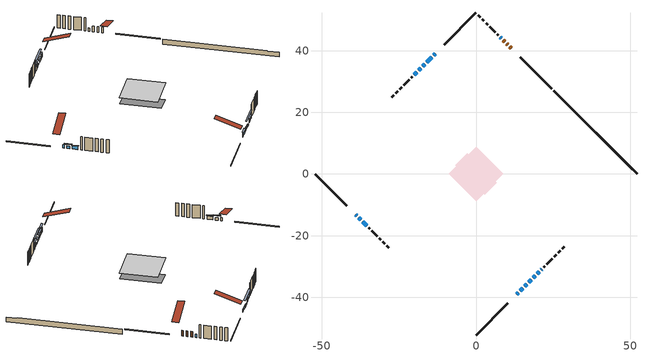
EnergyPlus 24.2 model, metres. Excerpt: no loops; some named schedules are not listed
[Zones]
conditioned space
 floor adiabatic (AdiabaticFloorConstruction): -8.9,0 0,8.9 8.9,0 0,-8.9 z2.85
 floor foundation (Slab1 construction): -6.75,2.91 -2.91,6.75 6.75,-2.91 2.91,-6.75 z-1.42
 wall outside (RimJoist1 construction): 0,-52.26 10.26,-41.99 / -52.26,0 -41.99,-10.26 / 0,52.26 -10.26,41.99 / 24.58,27.67 14.32,37.93 z0.41:0.71
 wall outside (AdiabaticWallConstruction 1): 11.39,40.86 10.99,41.27 / 10.33,41.92 9.93,42.33 / 9.27,42.98 8.87,43.39 z0.41:2.44
 wall outside (AdiabaticWallConstruction): -39.06,-13.19 -38.76,-13.49 / -36.81,-15.45 -35.51,-16.74 / 21.1,-31.15 21.4,-30.85 / 8.21,44.04 7.92,44.34 z0.41:1.63; 13.19,-39.06 13.73,-38.52 z0.41:2.04; -13.19,39.06 -13.73,38.52 / 15.85,-36.4 16.39,-35.86 z0.41:1.55; -14.39,37.87 -16.01,36.25 / 14.39,-37.87 15.2,-37.06 / 17.05,-35.21 17.86,-34.4 z0.41:1.12; -16.66,35.59 -17.31,34.94 / 18.51,-33.74 19.16,-33.09 z0.41:0.72; -17.97,34.29 -18.6,33.66 z0.41:1.81; -19.25,33 -20.12,32.14 z0.41:1.93; 19.82,-32.44 20.45,-31.81 z0.41:1.76; -38.11,-14.15 -37.46,-14.79 z0.41:1.33
 wall outside (Wall1 construction): 22.06,-30.2 22.37,-29.88 / -34.86,-17.4 -34.54,-17.71 / -20.77,31.48 -21.09,31.17 / 7.26,44.99 6.95,45.31 z0.41:5.29
 wall outside (Wall2 construction): 23.03,-29.23 24.8,-27.46 / -33.88,-18.37 -32.12,-20.14 / -21.74,30.51 -23.51,28.75 / 6.29,45.96 4.52,47.73 z0.41:5.29
 wall outside (Wall3 construction): 25.45,-26.8 26.07,-26.19 / -31.46,-20.79 -30.85,-21.41 / -24.17,28.09 -24.78,27.47 / 3.87,48.39 3.25,49 z0.41:5.29
 wall outside (Wall4 construction): 26.72,-25.53 27.32,-24.94 / -30.19,-22.07 -29.59,-22.66 / -25.44,26.82 -26.03,26.22 / 2.6,49.66 2,50.26 z0.41:5.29
 wall outside (Wall5 construction): 27.98,-24.28 28.66,-23.59 / -28.94,-23.32 -28.25,-24 / -26.69,25.57 -27.38,24.88 / 1.34,50.91 0.66,51.6 z0.41:5.29
 wall foundation (FoundationWall1 construction): 25.24,27.01,-1.42 25.24,27.01,0.41 49.55,2.7,0.41 49.55,2.7,0.26 52.26,0,0.26 52.26,0,-1.42
 window (WindowConstruction 11): -39.06,-13.19 -38.77,-13.49 z0.41:1.63
 window (WindowConstruction 5): 13.19,-39.06 13.73,-38.52 z0.41:2.03
 window (WindowConstruction 6): -13.19,39.06 -13.73,38.52 z0.41:1.55
 window (WindowConstruction 7): -14.39,37.87 -16.01,36.25 z0.41:1.12
 window (WindowConstruction 8): 14.39,-37.87 15.2,-37.06 z0.41:1.12
 window (WindowConstruction 9): 15.85,-36.4 16.39,-35.86 z0.41:1.55
 window (WindowConstruction 10): 17.05,-35.2 17.86,-34.4 z0.41:1.12
 window (WindowConstruction 14): -16.66,35.59 -17.31,34.95 z0.41:0.71
 window (WindowConstruction 15): 18.52,-33.74 19.16,-33.09 z0.41:0.71
 window (WindowConstruction): -17.97,34.29 -18.6,33.66 z0.41:1.81
 window (WindowConstruction 1): -19.25,33 -20.11,32.14 z0.41:1.93
 window (WindowConstruction 2): 19.82,-32.44 20.45,-31.81 z0.41:1.76
 window (WindowConstruction 3): -38.11,-14.15 -37.46,-14.79 z0.41:1.32
 window (WindowConstruction 4): -36.81,-15.45 -35.51,-16.74 z0.41:1.63
 window (WindowConstruction 12): 21.11,-31.15 21.4,-30.85 z0.41:1.63
 window (WindowConstruction 13): 8.21,44.04 7.92,44.34 z0.41:1.63
 door (Door): 11.39,40.86 10.99,41.27 z0.41:2.44
 door (Door 1): 10.33,41.92 9.93,42.33 z0.41:2.44
 door (Door 2): 9.27,42.98 8.87,43.38 z0.41:2.44
 ceiling adiabatic (AdiabaticFloorConstruction): 0,-8.9 8.9,0 0,8.9 -8.9,0 z2.85
 roof outside (Roof1 construction): 12.54,-39.72,5.29 6.41,-33.59,8.18 4.79,-35.21,8.18 10.92,-41.33,5.29; -39.72,-12.54,5.29 -33.59,-6.41,8.18 -35.21,-4.79,8.18 -41.33,-10.92,5.29; -12.54,39.72,5.29 -6.41,33.59,8.18 -4.79,35.21,8.18 -10.92,41.33,5.29; 12.05,40.21,5.29 5.92,34.08,8.18 7.53,32.46,8.18 13.66,38.59,5.29
shading: 14.31,-37.95 12.62,-39.64 12.91,-39.93 14.6,-38.24 z2.85; -13.87,38.38 -13.05,39.2 -13.34,39.5 -14.17,38.67 z1.75; -16.15,36.11 -14.25,38.01 -14.54,38.3 -16.44,36.4 z1.32; 15.77,-36.48 13.82,-38.44 14.11,-38.73 16.06,-36.78 z1.93; 16.54,-35.72 15.71,-36.54 16,-36.83 16.83,-36.01 z1.75; 18,-34.25 16.91,-35.35 17.2,-35.64 18.29,-34.55 z1.32; -19.61,32.65 -14.37,37.89 -14.66,38.18 -19.9,32.94 z3.96; 21.46,-30.8 16.22,-36.04 16.51,-36.33 21.75,-31.09 z3.96; -19.17,33.09 -17.39,34.86 -17.68,35.15 -19.46,33.38 z2.62; -20.69,31.57 -18.68,33.58 -18.97,33.87 -20.98,31.86 z2.74; 21.02,-31.23 19.25,-33.01 19.54,-33.3 21.31,-31.52 z2.57; -36.89,-15.37 -38.68,-13.57 -38.97,-13.86 -37.18,-15.66 z2.14; -35.37,-16.88 -36.95,-15.31 -37.24,-15.6 -35.66,-17.18 z1.83
[Building]
Building 1: Terrain=Suburbs
[Site:Location]
London AP_ON: Latitude {deg}=43.03; Longitude {deg}=-81.15; Time Zone {hr}=-5; Elevation {m}=278; Keep Site Location Information=Yes
[Site:GroundTemperature:Shallow]
3.98693, 1.93205, 1.76749, 2.74264, 6.6573, 10.5537, 13.9317, 16.0716, 16.2534, 14.513, 11.2211, 7.44421
[Site:WaterMainsTemperature]
Calculation Method=Schedule; Temperature Schedule=mains temperature schedule
[Material] Roughness=Rough; Thermal Absorptance=0.9
Name | Thickness {m} | Conductivity {W/m-K} | Density {kg/m3} | Specific Heat {J/kg-K} | Solar Absorptance | Visible Absorptance
asphalt or fiberglass shingles | 0.00635 | 0.162714 | 1121.4 | 1465.45 | 0.4 | 0.4
concrete 4.0 in. | 0.1016 | 1.803125 | 2242.8 | 837.4 | 0.7 | 0.7
concrete 8.0 in. | 0.2032 | 1.803125 | 2242.8 | 837.4 | 0.7 | 0.7
door material | 0.04445 | 0.188738 | 512.64 | 1214.23 | 0.7 | 0.7
door material 1 | 0.04445 | 0.053851 | 512.64 | 1214.23 | 0.7 | 0.7
floor covering | 0.0127 | 0.0433444 | 54.468 | 1339.84 | 0.6 | 0.6
floor rigid ins; wall rigid ins | 0.512978 | 0.029427 | 32.04 | 1214.23 | 0.7 | 0.7
floor stud and cavity | 0.1397 | 1.75129 | 37.0049 | 1207.88 | 0.7 | 0.7
furniture material conditioned space 1 | 0.1524 | 0.115458 | 640.8 | 1214.23 | 0.6 | 0.6
gypsum board | 0.0127 | 0.160291 | 801 | 837.4 | 0.6 | 0.6
gypsum board 1 | 0.00254 | 0.160291 | 801 | 837.4 | 0.6 | 0.6
interior horizontal ins | 0.00025908 | 0.029427 | 32.04 | 1214.23 | 0.7 | 0.7
osb sheathing 0.5 in. | 0.0127 | 0.115458 | 512.64 | 1214.23 | 0.7 | 0.7
osb sheathing 0.75 in. | 0.01905 | 0.115458 | 512.64 | 1214.23 | 0.7 | 0.7
rim joist stud and cavity | 0.0508 | 0.194335 | 50.32683 | 1063.81 | 0.6 | 0.6
roof stud and cavity | 0.0889 | 3.8783 | 78.34581 | 1123.46 | 0.7 | 0.7
wall stud and cavity | 0.0889 | 0.21194 | 50.32683 | 1063.81 | 0.7 | 0.7
wall stud and cavity 1 | 0.0889 | 0.213734 | 50.32683 | 1063.81 | 0.7 | 0.7
wall stud and cavity 2 | 0.0889 | 0.283294 | 50.32683 | 1063.81 | 0.7 | 0.7
wall stud and cavity 3 | 0.0889 | 0.296608 | 50.32683 | 1063.81 | 0.7 | 0.7
wall stud and cavity 4 | 0.0889 | 0.202585 | 50.32683 | 1063.81 | 0.7 | 0.7
wall stud and cavity 5 | 0.0889 | 0.380278 | 52.3479 | 1209.89 | 0.7 | 0.7
wall stud and cavity 6 | 0.0889 | 0.391764 | 83.0341 | 1211.67 | 0.7 | 0.7
wood siding | 0.00254 | 0.102417 | 544.68 | 1172.36 | 0.84 | 0.84
wood siding 1; wood siding 2; wood siding 3 | 0.0254 | 0.102417 | 544.68 | 1172.36 | 0.7 | 0.7
[WindowMaterial:SimpleGlazingSystem]
Name | U-Factor {W/m2-K} | Solar Heat Gain Coefficient
WindowMaterial | 2.09745 | 0.37
WindowMaterial 1 | 2.19795 | 0.34
WindowMaterial 2 | 2.10824 | 0.37
WindowMaterial 3 | 2.245649 | 0.34
WindowMaterial 4 | 1.94983 | 0.4
WindowMaterial 5 | 2.10313 | 0.36
WindowMaterial 6 | 2.20193 | 0.34
WindowMaterial 7 | 2.2218 | 0.34
WindowMaterial 8 | 2.02477 | 0.4
WindowMaterial 9 | 7.824284 | 0.52
[Construction]
AdiabaticFloorConstruction: floor stud and cavity, floor rigid ins, osb sheathing 0.75 in., floor covering
AdiabaticWallConstruction: wood siding 2, wall rigid ins, wall stud and cavity 5, gypsum board
AdiabaticWallConstruction 1: wood siding 3, wall rigid ins, wall stud and cavity 5, gypsum board
Door; Door 2: door material
Door 1: door material 1
FoundationWall1 construction: concrete 8.0 in.
furniture construction conditioned space 1: furniture material conditioned space 1
PartitionWallConstruction: gypsum board, wall stud and cavity 6, gypsum board
RimJoist1 construction: wood siding 1, rim joist stud and cavity
Roof1 construction: asphalt or fiberglass shingles, osb sheathing 0.5 in., roof stud and cavity, gypsum board
Slab1 construction: concrete 4.0 in.
Wall1 construction: wood siding, wall stud and cavity, gypsum board 1
Wall2 construction: wood siding, wall stud and cavity 1, gypsum board 1
Wall3 construction: wood siding, wall stud and cavity 2, gypsum board 1
Wall4 construction: wood siding, wall stud and cavity 3, gypsum board 1
Wall5 construction: wood siding, wall stud and cavity 4, gypsum board 1
WindowConstruction: WindowMaterial
WindowConstruction 1: WindowMaterial 1
WindowConstruction 10; WindowConstruction 7; WindowConstruction 8: WindowMaterial 7
WindowConstruction 11; WindowConstruction 12; WindowConstruction 13: WindowMaterial 8
WindowConstruction 14; WindowConstruction 15: WindowMaterial 9
WindowConstruction 2: WindowMaterial 2
WindowConstruction 3: WindowMaterial 3
WindowConstruction 4: WindowMaterial 4
WindowConstruction 5: WindowMaterial 5
WindowConstruction 6; WindowConstruction 9: WindowMaterial 6
[Zone]
conditioned space: Multiplier=1; Volume {m3}=450.1; Part of Total Floor Area=Yes
[Space]
conditioned space 1: Zone=conditioned space; Volume {m3}=450.1
[SurfaceProperty:ExposedFoundationPerimeter]
Slab1: Exposed Perimeter Calculation Method=TotalExposedPerimeter; Total Exposed Perimeter {m}=38.203
[InternalMass] Zone or ZoneList=conditioned space; Space or SpaceList=conditioned space 1
Name | Construction | Surface Area {m2}
furniture mass conditioned space 1 | furniture construction conditioned space 1 | 93.0799
partition wall mass | PartitionWallConstruction | 232.7
[Lights]
interior lighting: Zone or ZoneList or Space or SpaceList=conditioned space 1; Schedule=interior lighting schedule; Design Level Calculation Method=LightingLevel; Lighting Level {W}=343.2; Return Air Fraction=0; Fraction Radiant=0.6; Fraction Visible=0.2; Fraction Replaceable=1
[People]
occupants: Zone or ZoneList or Space or SpaceList=conditioned space 1; Number of People Schedule=occupants schedule; Number of People Calculation Method=People; Number of People=3; Fraction Radiant=0.314171; Sensible Heat Fraction=0.56303; Activity Level Schedule=occupants activity schedule; Carbon Dioxide Generation Rate {m3/s-W}=0; Enable ASHRAE 55 Comfort Warnings=No; Mean Radiant Temperature Calculation Type=EnclosureAveraged
[ElectricEquipment] Zone or ZoneList or Space or SpaceList=conditioned space 1; Design Level Calculation Method=EquipmentLevel
Name | Schedule | Design Level {W} | Fraction Latent | Fraction Radiant | Fraction Lost
clothes dryer | clothes dryer schedule | 140.772 | 0.015 | 0.081 | 0.85
clothes washer | clothes washer schedule | 32.1985 | 0.03 | 0.162 | 0.7
cooking range | cooking range schedule | 215.147 | 0.08 | 0.432 | 0.2
dishwasher | dishwasher schedule | 66.8632 | 0.3 | 0.18 | 0.4
fridge | fridge schedule | 72.9452 | 0 | 0.6 | 0
mech vent bath fan 0 | mech vent bath fan 0 schedule | 50.2 | 0 | 0 | 1
mech vent house fan | mech vent house fan schedule | 0 | 0 | 0 | 1
mech vent house fan cfis | mech vent house fan cfis schedule | 0 | 0 | 0 | 0
misc plug loads | misc plug loads schedule | 494.7 | 0.045 | 0.513 | 0.1
whole house fan | Always On Discrete | 0 | 0 | 0 | 1
[OtherEquipment] Zone or ZoneList or Space or SpaceList=conditioned space 1; Design Level Calculation Method=EquipmentLevel
Name | Fuel Type | Schedule | Design Level {W} | Fraction Latent | Fraction Radiant | Fraction Lost
clothes dryer 1 | Electricity | clothes dryer schedule | 0 | 0.015 | 0.081 | 0.85
cooking range 1 | Electricity | cooking range schedule | 0 | 0.08 | 0.432 | 0.2
general water use latent | None | general water use schedule | 62.594 | 1 | 0 | 0
general water use sensible | None | general water use schedule | -61.6891 | 0 | 0.6 | 0
mech vent house fan latent load | None | Always On Discrete | 0 | 1 | 0 | 0
mech vent house fan sensible load | None | Always On Discrete | 0 | 0 | 0 | 0
water heater energy adjustment1 | Electricity | Always On Discrete | 0.01 | 0 | 0 | 1
[ZoneInfiltration:DesignFlowRate] Zone or ZoneList or Space or SpaceList=conditioned space 1; Schedule=Always On Discrete; Design Flow Rate Calculation Method=Flow/Zone; Design Flow Rate {m3/s}=0
infil flow; natural vent flow; whole house fan flow
[Foundation:Kiva]
Foundation Kiva 1: Initial Indoor Air Temperature {C}=18; Interior Horizontal Insulation Material=interior horizontal ins; Interior Horizontal Insulation Depth {m}=0; Interior Horizontal Insulation Width {m}=0.599999; Wall Height Above Grade {m}=0.409986; Wall Depth Below Slab {m}=0.2032
[Foundation:Kiva:Settings]
Soil Conductivity {W/m-K}=0.849921; Soil Density {kg/m3}=1842.3; Soil Specific Heat {J/kg-K}=418.7; Ground Solar Absorptivity=0.9; Ground Thermal Absorptivity=0.9; Ground Surface Roughness {m}=0.03; Far-Field Width {m}=40; Deep-Ground Boundary Condition=ZeroFlux; Deep-Ground Depth {m}=40; Minimum Cell Dimension {m}=0.2; Maximum Cell Growth Coefficient=3; Simulation Timestep=Timestep
[Exterior:Lights]
exterior lighting: Schedule=exterior lighting schedule; Design Level {W}=75.6
[Schedule:Week:Daily]
interior lighting schedule Week Rule - Jan1-Jan27: interior lighting schedule day, interior lighting schedule day, interior lighting schedule day, interior lighting schedule day, interior lighting schedule day, interior lighting schedule day, interior lighting schedule day, interior lighting schedule default day, interior lighting schedule default day, interior lighting schedule default day, interior lighting schedule default day, interior lighting schedule default day
interior lighting schedule Week Rule - Jan28-Feb3: interior lighting schedule day, interior lighting schedule day, interior lighting schedule day, interior lighting schedule day, interior lighting schedule day 1, interior lighting schedule day 1, interior lighting schedule day 1, interior lighting schedule default day, interior lighting schedule default day, interior lighting schedule default day, interior lighting schedule default day, interior lighting schedule default day
interior lighting schedule Week Rule - Feb4-Feb24: interior lighting schedule day 1, interior lighting schedule day 1, interior lighting schedule day 1, interior lighting schedule day 1, interior lighting schedule day 1, interior lighting schedule day 1, interior lighting schedule day 1, interior lighting schedule default day, interior lighting schedule default day, interior lighting schedule default day, interior lighting schedule default day, interior lighting schedule default day
interior lighting schedule Week Rule - Feb25-Mar3: interior lighting schedule day 1, interior lighting schedule day 1, interior lighting schedule day 1, interior lighting schedule day 1, interior lighting schedule day 2, interior lighting schedule day 2, interior lighting schedule day 2, interior lighting schedule default day, interior lighting schedule default day, interior lighting schedule default day, interior lighting schedule default day, interior lighting schedule default day
interior lighting schedule Week Rule - Mar4-Mar31: interior lighting schedule day 2, interior lighting schedule day 2, interior lighting schedule day 2, interior lighting schedule day 2, interior lighting schedule day 2, interior lighting schedule day 2, interior lighting schedule day 2, interior lighting schedule default day, interior lighting schedule default day, interior lighting schedule default day, interior lighting schedule default day, interior lighting schedule default day
interior lighting schedule Week Rule - Apr1-Apr28: interior lighting schedule day 3, interior lighting schedule day 3, interior lighting schedule day 3, interior lighting schedule day 3, interior lighting schedule day 3, interior lighting schedule day 3, interior lighting schedule day 3, interior lighting schedule default day, interior lighting schedule default day, interior lighting schedule default day, interior lighting schedule default day, interior lighting schedule default day
interior lighting schedule Week Rule - Apr29-May5: interior lighting schedule day 3, interior lighting schedule day 3, interior lighting schedule day 4, interior lighting schedule day 4, interior lighting schedule day 4, interior lighting schedule day 4, interior lighting schedule day 4, interior lighting schedule default day, interior lighting schedule default day, interior lighting schedule default day, interior lighting schedule default day, interior lighting schedule default day
interior lighting schedule Week Rule - May6-May26: interior lighting schedule day 4, interior lighting schedule day 4, interior lighting schedule day 4, interior lighting schedule day 4, interior lighting schedule day 4, interior lighting schedule day 4, interior lighting schedule day 4, interior lighting schedule default day, interior lighting schedule default day, interior lighting schedule default day, interior lighting schedule default day, interior lighting schedule default day
interior lighting schedule Week Rule - May27-Jun2: interior lighting schedule day 4, interior lighting schedule day 4, interior lighting schedule day 4, interior lighting schedule day 4, interior lighting schedule day 4, interior lighting schedule day 5, interior lighting schedule day 5, interior lighting schedule default day, interior lighting schedule default day, interior lighting schedule default day, interior lighting schedule default day, interior lighting schedule default day
interior lighting schedule Week Rule - Jun3-Jun30: interior lighting schedule day 5, interior lighting schedule day 5, interior lighting schedule day 5, interior lighting schedule day 5, interior lighting schedule day 5, interior lighting schedule day 5, interior lighting schedule day 5, interior lighting schedule default day, interior lighting schedule default day, interior lighting schedule default day, interior lighting schedule default day, interior lighting schedule default day
interior lighting schedule Week Rule - Jul1-Jul28: interior lighting schedule day 6, interior lighting schedule day 6, interior lighting schedule day 6, interior lighting schedule day 6, interior lighting schedule day 6, interior lighting schedule day 6, interior lighting schedule day 6, interior lighting schedule default day, interior lighting schedule default day, interior lighting schedule default day, interior lighting schedule default day, interior lighting schedule default day
interior lighting schedule Week Rule - Jul29-Aug4: interior lighting schedule day 6, interior lighting schedule day 6, interior lighting schedule day 6, interior lighting schedule day 7, interior lighting schedule day 7, interior lighting schedule day 7, interior lighting schedule day 7, interior lighting schedule default day, interior lighting schedule default day, interior lighting schedule default day, interior lighting schedule default day, interior lighting schedule default day
interior lighting schedule Week Rule - Aug5-Aug25: interior lighting schedule day 7, interior lighting schedule day 7, interior lighting schedule day 7, interior lighting schedule day 7, interior lighting schedule day 7, interior lighting schedule day 7, interior lighting schedule day 7, interior lighting schedule default day, interior lighting schedule default day, interior lighting schedule default day, interior lighting schedule default day, interior lighting schedule default day
interior lighting schedule Week Rule - Aug26-Sep1: interior lighting schedule day 7, interior lighting schedule day 7, interior lighting schedule day 7, interior lighting schedule day 7, interior lighting schedule day 7, interior lighting schedule day 7, interior lighting schedule day 8, interior lighting schedule default day, interior lighting schedule default day, interior lighting schedule default day, interior lighting schedule default day, interior lighting schedule default day
interior lighting schedule Week Rule - Sep2-Sep29: interior lighting schedule day 8, interior lighting schedule day 8, interior lighting schedule day 8, interior lighting schedule day 8, interior lighting schedule day 8, interior lighting schedule day 8, interior lighting schedule day 8, interior lighting schedule default day, interior lighting schedule default day, interior lighting schedule default day, interior lighting schedule default day, interior lighting schedule default day
interior lighting schedule Week Rule - Sep30-Oct6: interior lighting schedule day 8, interior lighting schedule day 9, interior lighting schedule day 9, interior lighting schedule day 9, interior lighting schedule day 9, interior lighting schedule day 9, interior lighting schedule day 9, interior lighting schedule default day, interior lighting schedule default day, interior lighting schedule default day, interior lighting schedule default day, interior lighting schedule default day
interior lighting schedule Week Rule - Oct7-Oct27: interior lighting schedule day 9, interior lighting schedule day 9, interior lighting schedule day 9, interior lighting schedule day 9, interior lighting schedule day 9, interior lighting schedule day 9, interior lighting schedule day 9, interior lighting schedule default day, interior lighting schedule default day, interior lighting schedule default day, interior lighting schedule default day, interior lighting schedule default day
interior lighting schedule Week Rule - Oct28-Nov3: interior lighting schedule day 9, interior lighting schedule day 9, interior lighting schedule day 9, interior lighting schedule day 9, interior lighting schedule day 10, interior lighting schedule day 10, interior lighting schedule day 10, interior lighting schedule default day, interior lighting schedule default day, interior lighting schedule default day, interior lighting schedule default day, interior lighting schedule default day
interior lighting schedule Week Rule - Nov4-Nov24: interior lighting schedule day 10, interior lighting schedule day 10, interior lighting schedule day 10, interior lighting schedule day 10, interior lighting schedule day 10, interior lighting schedule day 10, interior lighting schedule day 10, interior lighting schedule default day, interior lighting schedule default day, interior lighting schedule default day, interior lighting schedule default day, interior lighting schedule default day
interior lighting schedule Week Rule - Nov25-Dec1: interior lighting schedule day 10, interior lighting schedule day 10, interior lighting schedule day 10, interior lighting schedule day 10, interior lighting schedule day 10, interior lighting schedule day 10, interior lighting schedule day 11, interior lighting schedule default day, interior lighting schedule default day, interior lighting schedule default day, interior lighting schedule default day, interior lighting schedule default day
interior lighting schedule Week Rule - Dec2-Dec31: interior lighting schedule day 11, interior lighting schedule day 11, interior lighting schedule day 11, interior lighting schedule day 11, interior lighting schedule day 11, interior lighting schedule day 11, interior lighting schedule day 11, interior lighting schedule default day, interior lighting schedule default day, interior lighting schedule default day, interior lighting schedule default day, interior lighting schedule default day
occupants schedule Week Rule - Jan1-Dec31: occupants schedule day, occupants schedule day, occupants schedule day, occupants schedule day, occupants schedule day, occupants schedule day, occupants schedule day, occupants schedule default day, occupants schedule default day, occupants schedule default day, occupants schedule default day, occupants schedule default day
clothes dryer schedule Week Rule - Jan1-Dec31: clothes dryer schedule day, clothes dryer schedule day, clothes dryer schedule day, clothes dryer schedule day, clothes dryer schedule day, clothes dryer schedule day, clothes dryer schedule day, clothes dryer schedule default day, clothes dryer schedule default day, clothes dryer schedule default day, clothes dryer schedule default day, clothes dryer schedule default day
clothes washer schedule Week Rule - Jan1-Dec31: clothes washer schedule day, clothes washer schedule day, clothes washer schedule day, clothes washer schedule day, clothes washer schedule day, clothes washer schedule day, clothes washer schedule day, clothes washer schedule default day, clothes washer schedule default day, clothes washer schedule default day, clothes washer schedule default day, clothes washer schedule default day
cooking range schedule Week Rule - Jan1-Dec31: cooking range schedule day, cooking range schedule day, cooking range schedule day, cooking range schedule day, cooking range schedule day, cooking range schedule day, cooking range schedule day, cooking range schedule default day, cooking range schedule default day, cooking range schedule default day, cooking range schedule default day, cooking range schedule default day
dishwasher schedule Week Rule - Jan1-Dec31: dishwasher schedule day, dishwasher schedule day, dishwasher schedule day, dishwasher schedule day, dishwasher schedule day, dishwasher schedule day, dishwasher schedule day, dishwasher schedule default day, dishwasher schedule default day, dishwasher schedule default day, dishwasher schedule default day, dishwasher schedule default day
mech vent bath fan 0 schedule Week Rule - Jan1-Dec31: mech vent bath fan 0 schedule day, mech vent bath fan 0 schedule day, mech vent bath fan 0 schedule day, mech vent bath fan 0 schedule day, mech vent bath fan 0 schedule day, mech vent bath fan 0 schedule day, mech vent bath fan 0 schedule day, mech vent bath fan 0 schedule default day, mech vent bath fan 0 schedule default day, mech vent bath fan 0 schedule default day, mech vent bath fan 0 schedule default day, mech vent bath fan 0 schedule default day
misc plug loads schedule Week Rule - Jan1-Dec31: misc plug loads schedule day, misc plug loads schedule day, misc plug loads schedule day, misc plug loads schedule day, misc plug loads schedule day, misc plug loads schedule day, misc plug loads schedule day, misc plug loads schedule default day, misc plug loads schedule default day, misc plug loads schedule default day, misc plug loads schedule default day, misc plug loads schedule default day
general water use schedule Week Rule - Jan1-Dec31: general water use schedule day, general water use schedule day, general water use schedule day, general water use schedule day, general water use schedule day, general water use schedule day, general water use schedule day, general water use schedule default day, general water use schedule default day, general water use schedule default day, general water use schedule default day, general water use schedule default day
exterior lighting schedule Week Rule - Jan1-Jan27: exterior lighting schedule day, exterior lighting schedule day, exterior lighting schedule day, exterior lighting schedule day, exterior lighting schedule day, exterior lighting schedule day, exterior lighting schedule day, exterior lighting schedule default day, exterior lighting schedule default day, exterior lighting schedule default day, exterior lighting schedule default day, exterior lighting schedule default day
exterior lighting schedule Week Rule - Jan28-Feb3: exterior lighting schedule day, exterior lighting schedule day, exterior lighting schedule day, exterior lighting schedule day, exterior lighting schedule day 1, exterior lighting schedule day 1, exterior lighting schedule day 1, exterior lighting schedule default day, exterior lighting schedule default day, exterior lighting schedule default day, exterior lighting schedule default day, exterior lighting schedule default day
exterior lighting schedule Week Rule - Feb4-Feb24: exterior lighting schedule day 1, exterior lighting schedule day 1, exterior lighting schedule day 1, exterior lighting schedule day 1, exterior lighting schedule day 1, exterior lighting schedule day 1, exterior lighting schedule day 1, exterior lighting schedule default day, exterior lighting schedule default day, exterior lighting schedule default day, exterior lighting schedule default day, exterior lighting schedule default day
exterior lighting schedule Week Rule - Feb25-Mar3: exterior lighting schedule day 1, exterior lighting schedule day 1, exterior lighting schedule day 1, exterior lighting schedule day 1, exterior lighting schedule day 2, exterior lighting schedule day 2, exterior lighting schedule day 2, exterior lighting schedule default day, exterior lighting schedule default day, exterior lighting schedule default day, exterior lighting schedule default day, exterior lighting schedule default day
exterior lighting schedule Week Rule - Mar4-Mar31: exterior lighting schedule day 2, exterior lighting schedule day 2, exterior lighting schedule day 2, exterior lighting schedule day 2, exterior lighting schedule day 2, exterior lighting schedule day 2, exterior lighting schedule day 2, exterior lighting schedule default day, exterior lighting schedule default day, exterior lighting schedule default day, exterior lighting schedule default day, exterior lighting schedule default day
exterior lighting schedule Week Rule - Apr1-Apr28: exterior lighting schedule day 3, exterior lighting schedule day 3, exterior lighting schedule day 3, exterior lighting schedule day 3, exterior lighting schedule day 3, exterior lighting schedule day 3, exterior lighting schedule day 3, exterior lighting schedule default day, exterior lighting schedule default day, exterior lighting schedule default day, exterior lighting schedule default day, exterior lighting schedule default day
exterior lighting schedule Week Rule - Apr29-May5: exterior lighting schedule day 3, exterior lighting schedule day 3, exterior lighting schedule day 4, exterior lighting schedule day 4, exterior lighting schedule day 4, exterior lighting schedule day 4, exterior lighting schedule day 4, exterior lighting schedule default day, exterior lighting schedule default day, exterior lighting schedule default day, exterior lighting schedule default day, exterior lighting schedule default day
exterior lighting schedule Week Rule - May6-May26: exterior lighting schedule day 4, exterior lighting schedule day 4, exterior lighting schedule day 4, exterior lighting schedule day 4, exterior lighting schedule day 4, exterior lighting schedule day 4, exterior lighting schedule day 4, exterior lighting schedule default day, exterior lighting schedule default day, exterior lighting schedule default day, exterior lighting schedule default day, exterior lighting schedule default day
exterior lighting schedule Week Rule - May27-Jun2: exterior lighting schedule day 4, exterior lighting schedule day 4, exterior lighting schedule day 4, exterior lighting schedule day 4, exterior lighting schedule day 4, exterior lighting schedule day 5, exterior lighting schedule day 5, exterior lighting schedule default day, exterior lighting schedule default day, exterior lighting schedule default day, exterior lighting schedule default day, exterior lighting schedule default day
exterior lighting schedule Week Rule - Jun3-Jun30: exterior lighting schedule day 5, exterior lighting schedule day 5, exterior lighting schedule day 5, exterior lighting schedule day 5, exterior lighting schedule day 5, exterior lighting schedule day 5, exterior lighting schedule day 5, exterior lighting schedule default day, exterior lighting schedule default day, exterior lighting schedule default day, exterior lighting schedule default day, exterior lighting schedule default day
exterior lighting schedule Week Rule - Jul1-Jul28: exterior lighting schedule day 6, exterior lighting schedule day 6, exterior lighting schedule day 6, exterior lighting schedule day 6, exterior lighting schedule day 6, exterior lighting schedule day 6, exterior lighting schedule day 6, exterior lighting schedule default day, exterior lighting schedule default day, exterior lighting schedule default day, exterior lighting schedule default day, exterior lighting schedule default day
exterior lighting schedule Week Rule - Jul29-Aug4: exterior lighting schedule day 6, exterior lighting schedule day 6, exterior lighting schedule day 6, exterior lighting schedule day 7, exterior lighting schedule day 7, exterior lighting schedule day 7, exterior lighting schedule day 7, exterior lighting schedule default day, exterior lighting schedule default day, exterior lighting schedule default day, exterior lighting schedule default day, exterior lighting schedule default day
exterior lighting schedule Week Rule - Aug5-Aug25: exterior lighting schedule day 7, exterior lighting schedule day 7, exterior lighting schedule day 7, exterior lighting schedule day 7, exterior lighting schedule day 7, exterior lighting schedule day 7, exterior lighting schedule day 7, exterior lighting schedule default day, exterior lighting schedule default day, exterior lighting schedule default day, exterior lighting schedule default day, exterior lighting schedule default day
exterior lighting schedule Week Rule - Aug26-Sep1: exterior lighting schedule day 7, exterior lighting schedule day 7, exterior lighting schedule day 7, exterior lighting schedule day 7, exterior lighting schedule day 7, exterior lighting schedule day 7, exterior lighting schedule day 8, exterior lighting schedule default day, exterior lighting schedule default day, exterior lighting schedule default day, exterior lighting schedule default day, exterior lighting schedule default day
exterior lighting schedule Week Rule - Sep2-Sep29: exterior lighting schedule day 8, exterior lighting schedule day 8, exterior lighting schedule day 8, exterior lighting schedule day 8, exterior lighting schedule day 8, exterior lighting schedule day 8, exterior lighting schedule day 8, exterior lighting schedule default day, exterior lighting schedule default day, exterior lighting schedule default day, exterior lighting schedule default day, exterior lighting schedule default day
exterior lighting schedule Week Rule - Sep30-Oct6: exterior lighting schedule day 8, exterior lighting schedule day 9, exterior lighting schedule day 9, exterior lighting schedule day 9, exterior lighting schedule day 9, exterior lighting schedule day 9, exterior lighting schedule day 9, exterior lighting schedule default day, exterior lighting schedule default day, exterior lighting schedule default day, exterior lighting schedule default day, exterior lighting schedule default day
exterior lighting schedule Week Rule - Oct7-Oct27: exterior lighting schedule day 9, exterior lighting schedule day 9, exterior lighting schedule day 9, exterior lighting schedule day 9, exterior lighting schedule day 9, exterior lighting schedule day 9, exterior lighting schedule day 9, exterior lighting schedule default day, exterior lighting schedule default day, exterior lighting schedule default day, exterior lighting schedule default day, exterior lighting schedule default day
exterior lighting schedule Week Rule - Oct28-Nov3: exterior lighting schedule day 9, exterior lighting schedule day 9, exterior lighting schedule day 9, exterior lighting schedule day 9, exterior lighting schedule day 10, exterior lighting schedule day 10, exterior lighting schedule day 10, exterior lighting schedule default day, exterior lighting schedule default day, exterior lighting schedule default day, exterior lighting schedule default day, exterior lighting schedule default day
exterior lighting schedule Week Rule - Nov4-Nov24: exterior lighting schedule day 10, exterior lighting schedule day 10, exterior lighting schedule day 10, exterior lighting schedule day 10, exterior lighting schedule day 10, exterior lighting schedule day 10, exterior lighting schedule day 10, exterior lighting schedule default day, exterior lighting schedule default day, exterior lighting schedule default day, exterior lighting schedule default day, exterior lighting schedule default day
exterior lighting schedule Week Rule - Nov25-Dec1: exterior lighting schedule day 10, exterior lighting schedule day 10, exterior lighting schedule day 10, exterior lighting schedule day 10, exterior lighting schedule day 10, exterior lighting schedule day 10, exterior lighting schedule day 11, exterior lighting schedule default day, exterior lighting schedule default day, exterior lighting schedule default day, exterior lighting schedule default day, exterior lighting schedule default day
[Schedule:Year]
interior lighting schedule: interior lighting schedule Week Rule - Jan1-Jan27, 1, 1, 1, 27, interior lighting schedule Week Rule - Jan28-Feb3, 1, 28, 2, 3, interior lighting schedule Week Rule - Feb4-Feb24, 2, 4, 2, 24, interior lighting schedule Week Rule - Feb25-Mar3, 2, 25, 3, 3, interior lighting schedule Week Rule - Mar4-Mar31, 3, 4, 3, 31, interior lighting schedule Week Rule - Apr1-Apr28, 4, 1, 4, 28, interior lighting schedule Week Rule - Apr29-May5, 4, 29, 5, 5, interior lighting schedule Week Rule - May6-May26, 5, 6, 5, 26, interior lighting schedule Week Rule - May27-Jun2, 5, 27, 6, 2, interior lighting schedule Week Rule - Jun3-Jun30, 6, 3, 6, 30, interior lighting schedule Week Rule - Jul1-Jul28, 7, 1, 7, 28, interior lighting schedule Week Rule - Jul29-Aug4, 7, 29, 8, 4, interior lighting schedule Week Rule - Aug5-Aug25, 8, 5, 8, 25, interior lighting schedule Week Rule - Aug26-Sep1, 8, 26, 9, 1, interior lighting schedule Week Rule - Sep2-Sep29, 9, 2, 9, 29, interior lighting schedule Week Rule - Sep30-Oct6, 9, 30, 10, 6, interior lighting schedule Week Rule - Oct7-Oct27, 10, 7, 10, 27, interior lighting schedule Week Rule - Oct28-Nov3, 10, 28, 11, 3, interior lighting schedule Week Rule - Nov4-Nov24, 11, 4, 11, 24, interior lighting schedule Week Rule - Nov25-Dec1, 11, 25, 12, 1, interior lighting schedule Week Rule - Dec2-Dec31, 12, 2, 12, 31
occupants schedule: occupants schedule Week Rule - Jan1-Dec31, 1, 1, 12, 31
clothes dryer schedule: clothes dryer schedule Week Rule - Jan1-Dec31, 1, 1, 12, 31
clothes washer schedule: clothes washer schedule Week Rule - Jan1-Dec31, 1, 1, 12, 31
cooking range schedule: cooking range schedule Week Rule - Jan1-Dec31, 1, 1, 12, 31
dishwasher schedule: dishwasher schedule Week Rule - Jan1-Dec31, 1, 1, 12, 31
mech vent bath fan 0 schedule: mech vent bath fan 0 schedule Week Rule - Jan1-Dec31, 1, 1, 12, 31
misc plug loads schedule: misc plug loads schedule Week Rule - Jan1-Dec31, 1, 1, 12, 31
general water use schedule: general water use schedule Week Rule - Jan1-Dec31, 1, 1, 12, 31
exterior lighting schedule: exterior lighting schedule Week Rule - Jan1-Jan27, 1, 1, 1, 27, exterior lighting schedule Week Rule - Jan28-Feb3, 1, 28, 2, 3, exterior lighting schedule Week Rule - Feb4-Feb24, 2, 4, 2, 24, exterior lighting schedule Week Rule - Feb25-Mar3, 2, 25, 3, 3, exterior lighting schedule Week Rule - Mar4-Mar31, 3, 4, 3, 31, exterior lighting schedule Week Rule - Apr1-Apr28, 4, 1, 4, 28, exterior lighting schedule Week Rule - Apr29-May5, 4, 29, 5, 5, exterior lighting schedule Week Rule - May6-May26, 5, 6, 5, 26, exterior lighting schedule Week Rule - May27-Jun2, 5, 27, 6, 2, exterior lighting schedule Week Rule - Jun3-Jun30, 6, 3, 6, 30, exterior lighting schedule Week Rule - Jul1-Jul28, 7, 1, 7, 28, exterior lighting schedule Week Rule - Jul29-Aug4, 7, 29, 8, 4, exterior lighting schedule Week Rule - Aug5-Aug25, 8, 5, 8, 25, exterior lighting schedule Week Rule - Aug26-Sep1, 8, 26, 9, 1, exterior lighting schedule Week Rule - Sep2-Sep29, 9, 2, 9, 29, exterior lighting schedule Week Rule - Sep30-Oct6, 9, 30, 10, 6, exterior lighting schedule Week Rule - Oct7-Oct27, 10, 7, 10, 27, exterior lighting schedule Week Rule - Oct28-Nov3, 10, 28, 11, 3, exterior lighting schedule Week Rule - Nov4-Nov24, 11, 4, 11, 24, exterior lighting schedule Week Rule - Nov25-Dec1, 11, 25, 12, 1, exterior lighting schedule Week Rule - Dec2-Dec31, 12, 2, 12, 31
[Schedule:Constant]
Name | Hourly Value
occupants activity schedule | 117.228
fridge schedule | 0
mech vent house fan schedule; mech vent house fan cfis schedule; Always On Discrete | 1
[Schedule:Compact]
mains temperature schedule: Through: 01/01, For: AllDays, Until: 24:00, 7.96722, Through: 01/02, For: AllDays, Until: 24:00, 7.89722, Through: 01/03, For: AllDays, Until: 24:00, 7.82778, Through: 01/04, For: AllDays, Until: 24:00, 7.76, Through: 01/05, For: AllDays, Until: 24:00, 7.69333, Through: 01/06, For: AllDays, Until: 24:00, 7.62778, Through: 01/07, For: AllDays, Until: 24:00, 7.56389, Through: 01/08, For: AllDays, Until: 24:00, 7.50167, Through: 01/09, For: AllDays, Until: 24:00, 7.44056, Through: 01/10, For: AllDays, Until: 24:00, 7.38056, Through: 01/11, For: AllDays, Until: 24:00, 7.32222, Through: 01/12, For: AllDays, Until: 24:00, 7.26556, Through: 01/13, For: AllDays, Until: 24:00, 7.21, Through: 01/14, For: AllDays, Until: 24:00, 7.15556, Through: 01/15, For: AllDays, Until: 24:00, 7.10333, Through: 01/16, For: AllDays, Until: 24:00, 7.05222, Through: 01/17, For: AllDays, Until: 24:00, 7.00278, Through: 01/18, For: AllDays, Until: 24:00, 6.955, Through: 01/19, For: AllDays, Until: 24:00, 6.90833, Through: 01/20, For: AllDays, Until: 24:00, 6.86389, Through: 01/21, For: AllDays, Until: 24:00, 6.82056, Through: 01/22, For: AllDays, Until: 24:00, 6.77889, Through: 01/23, For: AllDays, Until: 24:00, 6.73889, Through: 01/24, For: AllDays, Until: 24:00, 6.7, Through: 01/25, For: AllDays, Until: 24:00, 6.66333, Through: 01/26, For: AllDays, Until: 24:00, 6.62833, Through: 01/27, For: AllDays, Until: 24:00, 6.59444, Through: 01/28, For: AllDays, Until: 24:00, 6.56278, Through: 01/29, For: AllDays, Until: 24:00, 6.53222, Through: 01/30, For: AllDays, Until: 24:00, 6.50389, Through: 01/31, For: AllDays, Until: 24:00, 6.47722, Through: 02/01, For: AllDays, Until: 24:00, 6.45167, Through: 02/02, For: AllDays, Until: 24:00, 6.42833, Through: 02/03, For: AllDays, Until: 24:00, 6.40667, Through: 02/04, For: AllDays, Until: 24:00, 6.38611, Through: 02/05, For: AllDays, Until: 24:00, 6.36778, Through: 02/06, For: AllDays, Until: 24:00, 6.35111, Through: 02/07, For: AllDays, Until: 24:00, 6.33611, Through: 02/08, For: AllDays, Until: 24:00, 6.32333, Through: 02/09, For: AllDays, Until: 24:00, 6.31167, Through: 02/10, For: AllDays, Until: 24:00, 6.30222, Through: 02/11, For: AllDays, Until: 24:00, 6.29389, Through: 02/12, For: AllDays, Until: 24:00, 6.28778, Through: 02/13, For: AllDays, Until: 24:00, 6.28333, Through: 02/14, For: AllDays, Until: 24:00, 6.28056, Through: 02/15, For: AllDays, Until: 24:00, 6.27944, Through: 02/16, For: AllDays, Until: 24:00, 6.28, Through: 02/17, For: AllDays, Until: 24:00, 6.28278, Through: 02/18, For: AllDays, Until: 24:00, 6.28722, Through: 02/19, For: AllDays, Until: 24:00, 6.29278, Through: 02/20, For: AllDays, Until: 24:00, 6.30056, Through: 02/21, For: AllDays, Until: 24:00, 6.31, Through: 02/22, For: AllDays, Until: 24:00, 6.32111, Through: 02/23, For: AllDays, Until: 24:00, 6.33444, Through: 02/24, For: AllDays, Until: 24:00, 6.34889, Through: 02/25, For: AllDays, Until: 24:00, 6.36556, Through: 02/26, For: AllDays, Until: 24:00, 6.38333, Through: 02/27, For: AllDays, Until: 24:00, 6.40333, Through: 02/28, For: AllDays, Until: 24:00, 6.425, Through: 03/01, For: AllDays, Until: 24:00, 6.44833, Through: 03/02, For: AllDays, Until: 24:00, 6.47278, Through: 03/03, For: AllDays, Until: 24:00, 6.49944, Through: 03/04, For: AllDays, Until: 24:00, 6.52778, Through: 03/05, For: AllDays, Until: 24:00, 6.55778, Through: 03/06, For: AllDays, Until: 24:00, 6.58944, Through: 03/07, For: AllDays, Until: 24:00, 6.62278, Through: 03/08, For: AllDays, Until: 24:00, 6.65778, Through: 03/09, For: AllDays, Until: 24:00, 6.69444, Through: 03/10, For: AllDays, Until: 24:00, 6.73278, Through: 03/11, For: AllDays, Until: 24:00, 6.77278, Through: 03/12, For: AllDays, Until: 24:00, 6.81389, Through: 03/13, For: AllDays, Until: 24:00, 6.85722, Through: 03/14, For: AllDays, Until: 24:00, 6.90167, Through: 03/15, For: AllDays, Until: 24:00, 6.94778, Through: 03/16, For: AllDays, Until: 24:00, 6.99556, Through: 03/17, For: AllDays, Until: 24:00, 7.045, Through: 03/18, For: AllDays, Until: 24:00, 7.09556, Through: 03/19, For: AllDays, Until: 24:00, 7.14778, Through: 03/20, For: AllDays, Until: 24:00, 7.20167, Through: 03/21, For: AllDays, Until: 24:00, 7.25667, Through: 03/22, For: AllDays, Until: 24:00, 7.31333, Through: 03/23, For: AllDays, Until: 24:00, 7.37167, Through: 03/24, For: AllDays, Until: 24:00, 7.43111, Through: 03/25, For: AllDays, Until: 24:00, 7.49222, Through: 03/26, For: AllDays, Until: 24:00, 7.55444, Through: 03/27, For: AllDays, Until: 24:00, 7.61833, Through: 03/28, For: AllDays, Until: 24:00, 7.68333, Through: 03/29, For: AllDays, Until: 24:00, 7.74944, Through: 03/30, For: AllDays, Until: 24:00, 7.81722, Through: 03/31, For: AllDays, Until: 24:00, 7.88667, Through: 04/01, For: AllDays, Until: 24:00, 7.95667, Through: 04/02, For: AllDays, Until: 24:00, 8.02833, Through: 04/03, For: AllDays, Until: 24:00, 8.10111, Through: 04/04, For: AllDays, Until: 24:00, 8.175, Through: 04/05, For: AllDays, Until: 24:00, 8.25, Through: 04/06, For: AllDays, Until: 24:00, 8.32667, Through: 04/07, For: AllDays, Until: 24:00, 8.40389, Through: 04/08, For: AllDays, Until: 24:00, 8.48278, Through: 04/09, For: AllDays, Until: 24:00, 8.56222, Through: 04/10, For: AllDays, Until: 24:00, 8.64278, Through: 04/11, For: AllDays, Until: 24:00, 8.725, Through: 04/12, For: AllDays, Until: 24:00, 8.80778, Through: 04/13, For: AllDays, Until: 24:00, 8.89167, Through: 04/14, For: AllDays, Until: 24:00, 8.97611, Through: 04/15, For: AllDays, Until: 24:00, 9.06167, Through: 04/16, For: AllDays, Until: 24:00, 9.14833, Through: 04/17, For: AllDays, Until: 24:00, 9.23611, Through: 04/18, For: AllDays, Until: 24:00, 9.32444, Through: 04/19, For: AllDays, Until: 24:00, 9.41389, Through: 04/20, For: AllDays, Until: 24:00, 9.50389, Through: 04/21, For: AllDays, Until: 24:00, 9.595, Through: 04/22, For: AllDays, Until: 24:00, 9.68667, Through: 04/23, For: AllDays, Until: 24:00, 9.77889, Through: 04/24, For: AllDays, Until: 24:00, 9.87222, Through: 04/25, For: AllDays, Until: 24:00, 9.96556, Through: 04/26, For: AllDays, Until: 24:00, 10.06, Through: 04/27, For: AllDays, Until: 24:00, 10.1556, Through: 04/28, For: AllDays, Until: 24:00, 10.2511, Through: 04/29, For: AllDays, Until: 24:00, 10.3472, Through: 04/30, For: AllDays, Until: 24:00, 10.4439, Through: 05/01, For: AllDays, Until: 24:00, 10.5411, Through: 05/02, For: AllDays, Until: 24:00, 10.6389, Through: 05/03, For: AllDays, Until: 24:00, 10.7372, Through: 05/04, For: AllDays, Until: 24:00, 10.8361, Through: 05/05, For: AllDays, Until: 24:00, 10.935, Through: 05/06, For: AllDays, Until: 24:00, 11.0344, Through: 05/07, For: AllDays, Until: 24:00, 11.1344, Through: 05/08, For: AllDays, Until: 24:00, 11.2344, Through: 05/09, For: AllDays, Until: 24:00, 11.335, Through: 05/10, For: AllDays, Until: 24:00, 11.4356, Through: 05/11, For: AllDays, Until: 24:00, 11.5361, Through: 05/12, For: AllDays, Until: 24:00, 11.6372, Through: 05/13, For: AllDays, Until: 24:00, 11.7383, Through: 05/14, For: AllDays, Until: 24:00, 11.84, Through: 05/15, For: AllDays, Until: 24:00, 11.9411, Through: 05/16, For: AllDays, Until: 24:00, 12.0428, Through: 05/17, For: AllDays, Until: 24:00, 12.1444, Through: 05/18, For: AllDays, Until: 24:00, 12.2456, Through: 05/19, For: AllDays, Until: 24:00, 12.3472, Through: 05/20, For: AllDays, Until: 24:00, 12.4489, Through: 05/21, For: AllDays, Until: 24:00, 12.55, Through: 05/22, For: AllDays, Until: 24:00, 12.6517, Through: 05/23, For: AllDays, Until: 24:00, 12.7528, Through: 05/24, For: AllDays, Until: 24:00, 12.8533, Through: 05/25, For: AllDays, Until: 24:00, 12.9544, Through: 05/26, For: AllDays, Until: 24:00, 13.055, Through: 05/27, For: AllDays, Until: 24:00, 13.155, Through: 05/28, For: AllDays, Until: 24:00, 13.255, Through: 05/29, For: AllDays, Until: 24:00, 13.355, Through: 05/30, For: AllDays, Until: 24:00, 13.4539, Through: 05/31, For: AllDays, Until: 24:00, 13.5533, Through: 06/01, For: AllDays, Until: 24:00, 13.6517, Through: 06/02, For: AllDays, Until: 24:00, 13.75, Through: 06/03, For: AllDays, Until: 24:00, 13.8472, Through: 06/04, For: AllDays, Until: 24:00, 13.9444, Through: 06/05, For: AllDays, Until: 24:00, 14.0411, Through: 06/06, For: AllDays, Until: 24:00, 14.1372, Through: 06/07, For: AllDays, Until: 24:00, 14.2328, Through: 06/08, For: AllDays, Until: 24:00, 14.3278, Through: 06/09, For: AllDays, Until: 24:00, 14.4217, Through: 06/10, For: AllDays, Until: 24:00, 14.5156, Through: 06/11, For: AllDays, Until: 24:00, 14.6083, Through: 06/12, For: AllDays, Until: 24:00, 14.7006, Through: 06/13, For: AllDays, Until: 24:00, 14.7922, Through: 06/14, For: AllDays, Until: 24:00, 14.8828, Through: 06/15, For: AllDays, Until: 24:00, 14.9728, Through: 06/16, For: AllDays, Until: 24:00, 15.0617, Through: 06/17, For: AllDays, Until: 24:00, 15.15, Through: 06/18, For: AllDays, Until: 24:00, 15.2372, Through: 06/19, For: AllDays, Until: 24:00, 15.3233, Through: 06/20, For: AllDays, Until: 24:00, 15.4089, Through: 06/21, For: AllDays, Until: 24:00, 15.4933, Through: 06/22, For: AllDays, Until: 24:00, 15.5772, Through: 06/23, For: AllDays, Until: 24:00, 15.6594, Through: 06/24, For: AllDays, Until: 24:00, 15.7411, Through: 06/25, For: AllDays, Until: 24:00, 15.8217, Through: 06/26, For: AllDays, Until: 24:00, 15.9006, Through: 06/27, For: AllDays, Until: 24:00, 15.9789, Through: 06/28, For: AllDays, Until: 24:00, 16.0561, Through: 06/29, For: AllDays, Until: 24:00, 16.1322, Through: 06/30, For: AllDays, Until: 24:00, 16.2072, Through: 07/01, For: AllDays, Until: 24:00, 16.2806, Through: 07/02, For: AllDays, Until: 24:00, 16.3528, Through: 07/03, For: AllDays, Until: 24:00, 16.4244, Through: 07/04, For: AllDays, Until: 24:00, 16.4939, Through: 07/05, For: AllDays, Until: 24:00, 16.5628, Through: 07/06, For: AllDays, Until: 24:00, 16.63, Through: 07/07, For: AllDays, Until: 24:00, 16.6961, Through: 07/08, For: AllDays, Until: 24:00, 16.7606, Through: 07/09, For: AllDays, Until: 24:00, 16.8239, Through: 07/10, For: AllDays, Until: 24:00, 16.8861, Through: 07/11, For: AllDays, Until: 24:00, 16.9467, Through: 07/12, For: AllDays, Until: 24:00, 17.0056, Through: 07/13, For: AllDays, Until: 24:00, 17.0633, Through: 07/14, For: AllDays, Until: 24:00, 17.12, Through: 07/15, For: AllDays, Until: 24:00, 17.1744, Through: 07/16, For: AllDays, Until: 24:00, 17.2278, Through: 07/17, For: AllDays, Until: 24:00, 17.28, Through: 07/18, For: AllDays, Until: 24:00, 17.33, Through: 07/19, For: AllDays, Until: 24:00, 17.3789, Through: 07/20, For: AllDays, Until: 24:00, 17.4261, Through: 07/21, For: AllDays, Until: 24:00, 17.4717, Through: 07/22, For: AllDays, Until: 24:00, 17.5161, Through: 07/23, For: AllDays, Until: 24:00, 17.5583, Through: 07/24, For: AllDays, Until: 24:00, 17.5994, Through: 07/25, For: AllDays, Until: 24:00, 17.6389, Through: 07/26, For: AllDays, Until: 24:00, 17.6767, Through: 07/27, For: AllDays, Until: 24:00, 17.7128, Through: 07/28, For: AllDays, Until: 24:00, 17.7472, Through: 07/29, For: AllDays, Until: 24:00, 17.78, Through: 07/30, For: AllDays, Until: 24:00, 17.8111, Through: 07/31, For: AllDays, Until: 24:00, 17.8406, Through: 08/01, For: AllDays, Until: 24:00, 17.8683, Through: 08/02, For: AllDays, Until: 24:00, 17.8944, Through: 08/03, For: AllDays, Until: 24:00, 17.9189, Through: 08/04, For: AllDays, Until: 24:00, 17.9417, Through: 08/05, For: AllDays, Until: 24:00, 17.9628, Through: 08/06, For: AllDays, Until: 24:00, 17.9822, Through: 08/07, For: AllDays, Until: 24:00, 18, Through: 08/08, For: AllDays, Until: 24:00, 18.0156, Through: 08/09, For: AllDays, Until: 24:00, 18.03, Through: 08/10, For: AllDays, Until: 24:00, 18.0422, Through: 08/11, For: AllDays, Until: 24:00, 18.0533, Through: 08/12, For: AllDays, Until: 24:00, 18.0622, Through: 08/13, For: AllDays, Until: 24:00, 18.0694, Through: 08/14, For: AllDays, Until: 24:00, 18.0744, Through: 08/15, For: AllDays, Until: 24:00, 18.0783, Through: 08/16, For: AllDays, Until: 24:00, 18.0806, Through: 08/17, For: AllDays, Until: 24:00, 18.0806, Through: 08/18, For: AllDays, Until: 24:00, 18.0789, Through: 08/19, For: AllDays, Until: 24:00, 18.0761, Through: 08/20, For: AllDays, Until: 24:00, 18.0711, Through: 08/21, For: AllDays, Until: 24:00, 18.0639, Through: 08/22, For: AllDays, Until: 24:00, 18.0556, Through: 08/23, For: AllDays, Until: 24:00, 18.0456, Through: 08/24, For: AllDays, Until: 24:00, 18.0333, Through: 08/25, For: AllDays, Until: 24:00, 18.0194, Through: 08/26, For: AllDays, Until: 24:00, 18.0044, Through: 08/27, For: AllDays, Until: 24:00, 17.9872, Through: 08/28, For: AllDays, Until: 24:00, 17.9683, Through: 08/29, For: AllDays, Until: 24:00, 17.9478, Through: 08/30, For: AllDays, Until: 24:00, 17.9256, Through: 08/31, For: AllDays, Until: 24:00, 17.9011, Through: 09/01, For: AllDays, Until: 24:00, 17.8756, Through: 09/02, For: AllDays, Until: 24:00, 17.8483, Through: 09/03, For: AllDays, Until: 24:00, 17.8189, Through: 09/04, For: AllDays, Until: 24:00, 17.7883, Through: 09/05, For: AllDays, Until: 24:00, 17.7561, Through: 09/06, For: AllDays, Until: 24:00, 17.7222, Through: 09/07, For: AllDays, Until: 24:00, 17.6861, Through: 09/08, For: AllDays, Until: 24:00, 17.6489, Through: 09/09, For: AllDays, Until: 24:00, 17.61, Through: 09/10, For: AllDays, Until: 24:00, 17.5694, Through: 09/11, For: AllDays, Until: 24:00, 17.5272, Through: 09/12, For: AllDays, Until: 24:00, 17.4833, Through: 09/13, For: AllDays, Until: 24:00, 17.4383, Through: 09/14, For: AllDays, Until: 24:00, 17.3917, Through: 09/15, For: AllDays, Until: 24:00, 17.3433, Through: 09/16, For: AllDays, Until: 24:00, 17.2933, Through: 09/17, For: AllDays, Until: 24:00, 17.2417, Through: 09/18, For: AllDays, Until: 24:00, 17.1889, Through: 09/19, For: AllDays, Until: 24:00, 17.1344, Through: 09/20, For: AllDays, Until: 24:00, 17.0783, Through: 09/21, For: AllDays, Until: 24:00, 17.0211, Through: 09/22, For: AllDays, Until: 24:00, 16.9622, Through: 09/23, For: AllDays, Until: 24:00, 16.9022, Through: 09/24, For: AllDays, Until: 24:00, 16.8406, Through: 09/25, For: AllDays, Until: 24:00, 16.7778, Through: 09/26, For: AllDays, Until: 24:00, 16.7133, Through: 09/27, For: AllDays, Until: 24:00, 16.6478, Through: 09/28, For: AllDays, Until: 24:00, 16.5806, Through: 09/29, For: AllDays, Until: 24:00, 16.5122, Through: 09/30, For: AllDays, Until: 24:00, 16.4428, Through: 10/01, For: AllDays, Until: 24:00, 16.3717, Through: 10/02, For: AllDays, Until: 24:00, 16.3, Through: 10/03, For: AllDays, Until: 24:00, 16.2267, Through: 10/04, For: AllDays, Until: 24:00, 16.1522, Through: 10/05, For: AllDays, Until: 24:00, 16.0761, Through: 10/06, For: AllDays, Until: 24:00, 15.9994, Through: 10/07, For: AllDays, Until: 24:00, 15.9217, Through: 10/08, For: AllDays, Until: 24:00, 15.8422, Through: 10/09, For: AllDays, Until: 24:00, 15.7622, Through: 10/10, For: AllDays, Until: 24:00, 15.6811, Through: 10/11, For: AllDays, Until: 24:00, 15.5989, Through: 10/12, For: AllDays, Until: 24:00, 15.5156, Through: 10/13, For: AllDays, Until: 24:00, 15.4311, Through: 10/14, For: AllDays, Until: 24:00, 15.3461, Through: 10/15, For: AllDays, Until: 24:00, 15.26, Through: 10/16, For: AllDays, Until: 24:00, 15.1728, Through: 10/17, For: AllDays, Until: 24:00, 15.085, Through: 10/18, For: AllDays, Until: 24:00, 14.9961, Through: 10/19, For: AllDays, Until: 24:00, 14.9067, Through: 10/20, For: AllDays, Until: 24:00, 14.8161, Through: 10/21, For: AllDays, Until: 24:00, 14.725, Through: 10/22, For: AllDays, Until: 24:00, 14.6328, Through: 10/23, For: AllDays, Until: 24:00, 14.54, Through: 10/24, For: AllDays, Until: 24:00, 14.4467, Through: 10/25, For: AllDays, Until: 24:00, 14.3528, Through: 10/26, For: AllDays, Until: 24:00, 14.2578, Through: 10/27, For: AllDays, Until: 24:00, 14.1622, Through: 10/28, For: AllDays, Until: 24:00, 14.0667, Through: 10/29, For: AllDays, Until: 24:00, 13.97, Through: 10/30, For: AllDays, Until: 24:00, 13.8728, Through: 10/31, For: AllDays, Until: 24:00, 13.7756, Through: 11/01, For: AllDays, Until: 24:00, 13.6778, Through: 11/02, For: AllDays, Until: 24:00, 13.5789, Through: 11/03, For: AllDays, Until: 24:00, 13.48, Through: 11/04, For: AllDays, Until: 24:00, 13.3811, Through: 11/05, For: AllDays, Until: 24:00, 13.2817, Through: 11/06, For: AllDays, Until: 24:00, 13.1817, Through: 11/07, For: AllDays, Until: 24:00, 13.0811, Through: 11/08, For: AllDays, Until: 24:00, 12.9806, Through: 11/09, For: AllDays, Until: 24:00, 12.88, Through: 11/10, For: AllDays, Until: 24:00, 12.7789, Through: 11/11, For: AllDays, Until: 24:00, 12.6778, Through: 11/12, For: AllDays, Until: 24:00, 12.5767, Through: 11/13, For: AllDays, Until: 24:00, 12.4756, Through: 11/14, For: AllDays, Until: 24:00, 12.3739, Through: 11/15, For: AllDays, Until: 24:00, 12.2722, Through: 11/16, For: AllDays, Until: 24:00, 12.1711, Through: 11/17, For: AllDays, Until: 24:00, 12.0694, Through: 11/18, For: AllDays, Until: 24:00, 11.9678, Through: 11/19, For: AllDays, Until: 24:00, 11.8667, Through: 11/20, For: AllDays, Until: 24:00, 11.765, Through: 11/21, For: AllDays, Until: 24:00, 11.6639, Through: 11/22, For: AllDays, Until: 24:00, 11.5628, Through: 11/23, For: AllDays, Until: 24:00, 11.4617, Through: 11/24, For: AllDays, Until: 24:00, 11.3611, Through: 11/25, For: AllDays, Until: 24:00, 11.2606, Through: 11/26, For: AllDays, Until: 24:00, 11.1606, Through: 11/27, For: AllDays, Until: 24:00, 11.0606, Through: 11/28, For: AllDays, Until: 24:00, 10.9611, Through: 11/29, For: AllDays, Until: 24:00, 10.8622, Through: 11/30, For: AllDays, Until: 24:00, 10.7633, Through: 12/01, For: AllDays, Until: 24:00, 10.665, Through: 12/02, For: AllDays, Until: 24:00, 10.5672, Through: 12/03, For: AllDays, Until: 24:00, 10.4694, Through: 12/04, For: AllDays, Until: 24:00, 10.3728, Through: 12/05, For: AllDays, Until: 24:00, 10.2761, Through: 12/06, For: AllDays, Until: 24:00, 10.1806, Through: 12/07, For: AllDays, Until: 24:00, 10.085, Through: 12/08, For: AllDays, Until: 24:00, 9.99056, Through: 12/09, For: AllDays, Until: 24:00, 9.89667, Through: 12/10, For: AllDays, Until: 24:00, 9.80333, Through: 12/11, For: AllDays, Until: 24:00, 9.71056, Through: 12/12, For: AllDays, Until: 24:00, 9.61889, Through: 12/13, For: AllDays, Until: 24:00, 9.52778, Through: 12/14, For: AllDays, Until: 24:00, 9.43778, Through: 12/15, For: AllDays, Until: 24:00, 9.34778, Through: 12/16, For: AllDays, Until: 24:00, 9.25944, Through: 12/17, For: AllDays, Until: 24:00, 9.17167, Through: 12/18, For: AllDays, Until: 24:00, 9.08444, Through: 12/19, For: AllDays, Until: 24:00, 8.99889, Through: 12/20, For: AllDays, Until: 24:00, 8.91389, Through: 12/21, For: AllDays, Until: 24:00, 8.82944, Through: 12/22, For: AllDays, Until: 24:00, 8.74667, Through: 12/23, For: AllDays, Until: 24:00, 8.66444, Through: 12/24, For: AllDays, Until: 24:00, 8.58333, Through: 12/25, For: AllDays, Until: 24:00, 8.50333, Through: 12/26, For: AllDays, Until: 24:00, 8.42444, Through: 12/27, For: AllDays, Until: 24:00, 8.34667, Through: 12/28, For: AllDays, Until: 24:00, 8.27, Through: 12/29, For: AllDays, Until: 24:00, 8.19444, Through: 12/30, For: AllDays, Until: 24:00, 8.12056, Through: 12/31, For: AllDays, Until: 24:00, 8.04722
